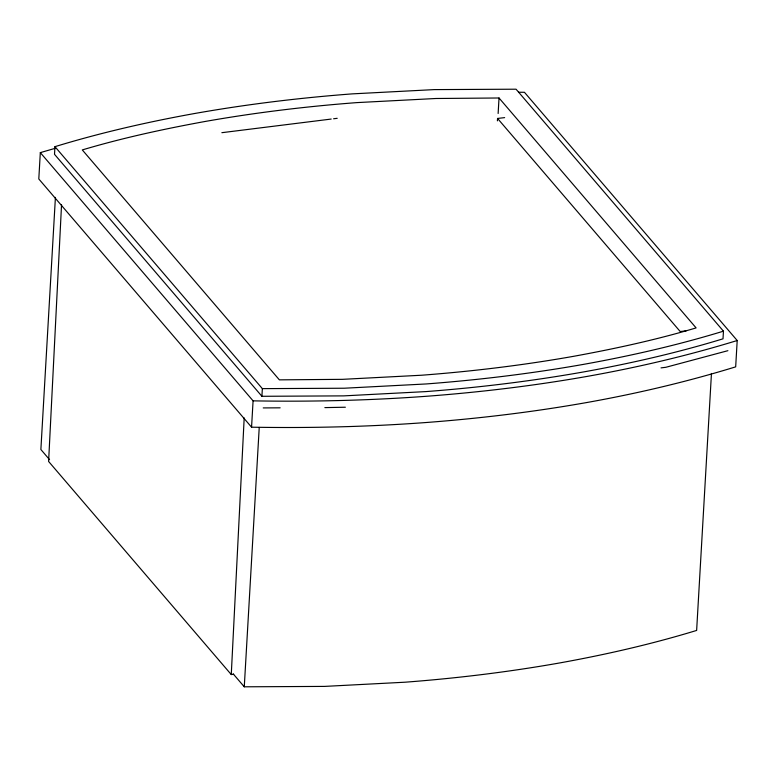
<?xml version="1.0" encoding="UTF-8"?>
<svg xmlns="http://www.w3.org/2000/svg" width="776" height="776" viewBox="0 0 776 776"><rect width="100%" height="100%" fill="white"/><g stroke="black" fill="none" stroke-linecap="round" stroke-linejoin="round"><path stroke-width="1.16" d="M61.537 204.825L48.607 461.468L231.267 674.567L233.634 674.247M231.267 674.567L244.188 417.925M55.047 148.361L40.323 152.629L38.8 178.965L251.56 427.188C309.934 428.197 368.348 426.829 426.577 422.483A863.125 377.01 3.3 0 0 587.17 402.463C637.319 393.5 686.964 381.792 735.677 366.854L737.2 340.519L524.44 92.286L518.504 92.247M54.95 146.664L54.514 154.317L261.91 396.293L343.758 395.876L425.733 391.608A848.333 370.55 3.3 0 0 583.571 371.937C630.607 363.459 677.273 352.779 723.009 338.821L723.455 331.168L516.05 89.201L434.201 89.609L352.226 93.877A848.333 370.55 3.3 0 0 194.388 113.548C147.353 122.026 100.686 132.706 54.95 146.664L262.356 388.64L261.91 396.293M55.416 197.366L40.876 449.508L49.548 459.635M251.56 427.188L253.083 400.852L40.323 152.629M711.456 373.45L696.635 630.432C651.772 644.119 605.988 654.595 559.835 662.917A832.58 363.672 3.3 0 1 404.985 682.211L324.572 686.401L244.275 686.808L259.233 427.421M498.134 113.49L499.026 97.989L435.947 98.494L356.785 102.616A819.825 358.105 3.3 0 0 204.253 121.628C163.193 129.146 122.317 137.992 82.295 149.923L279.37 379.852L342.459 379.338L421.62 375.225A819.825 358.105 3.3 0 0 574.153 356.213C615.213 348.686 656.089 339.849 696.111 327.909L499.026 97.989M497.397 120.862L497.552 118.447L504.642 117.622M723.455 331.168C677.72 345.126 631.053 355.806 584.008 364.284A848.333 370.55 3.3 0 1 426.17 383.955L344.204 388.223L262.356 388.64M737.2 340.519C688.487 355.447 638.832 367.164 588.683 376.127A863.125 377.01 3.3 0 1 428.09 396.148C369.871 400.494 311.457 401.861 253.083 400.852M727.888 350.684L665.827 367.29L661.026 367.882M221.858 132.686L331.197 119.058M333.602 118.767L337.201 118.311M345.368 407.225L324.853 407.613M686.12 330.857L680.212 331.546L497.552 118.447M263.229 407.914L280.146 407.827M233.236 673.937L244.275 686.808"/></g></svg>
